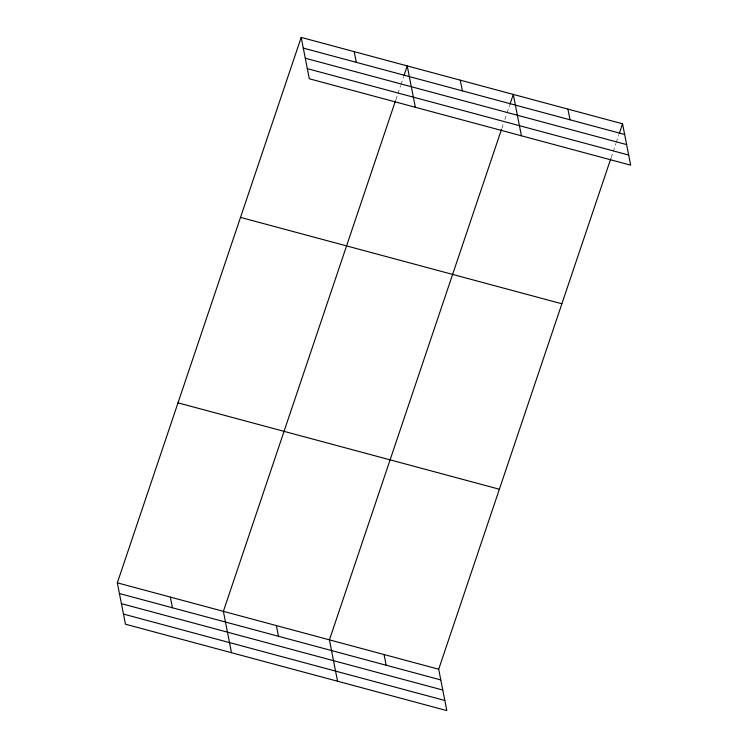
<?xml version="1.0" encoding="UTF-8"?>
<svg xmlns="http://www.w3.org/2000/svg" width="748" height="748" viewBox="0 0 748 748"><rect width="100%" height="100%" fill="white"/><g stroke="black" fill="none" stroke-linecap="round" stroke-linejoin="round"><path stroke-width="0.56" stroke-dasharray="3.74 2.81" d="M395.842 99.727L400.619 85.543M400.993 84.459L403.565 76.82M501.889 128.235L503.357 123.869M504.835 119.512L506.667 114.051M507.041 112.967L509.612 105.328M611.153 157.613L615.931 143.429M616.305 142.335L618.876 134.696"/><path stroke-width="1.12" d="M610.789 158.698L438.693 669.226L446.808 710.6L125.449 624.206L117.333 582.832L301.192 37.4L622.551 123.794L630.667 165.168L309.307 78.774L301.192 37.4M395.477 100.821L223.381 611.34L231.497 652.714M403.929 75.726L407.239 65.908L415.355 107.282M501.525 129.329L329.429 639.849L337.544 681.222M509.977 104.234L513.287 94.416L521.412 135.79M619.241 133.612L622.551 123.794M303.295 48.096L624.655 134.481M305.278 58.222L626.637 144.607M307.325 68.648L628.685 155.042M240.519 217.397L561.879 303.781M178.005 402.845L499.365 489.229M117.333 582.832L438.693 669.226M119.428 593.529L440.787 679.923M121.419 603.655L442.769 690.039M123.457 614.08L444.817 700.474M567.919 109.105L570.023 119.802M460.263 80.167L462.367 90.854M354.215 51.659L356.319 62.346M384.061 654.537L386.155 665.234M276.405 625.599L278.499 636.286M170.357 597.091L172.451 607.778"/></g></svg>
